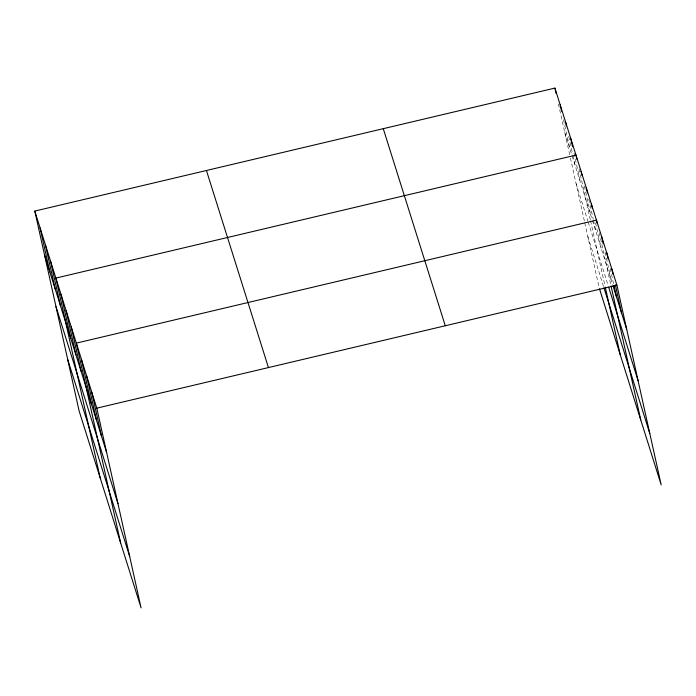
<?xml version="1.0" encoding="UTF-8"?>
<svg xmlns="http://www.w3.org/2000/svg" width="696" height="696" viewBox="0 0 696 696"><rect width="100%" height="100%" fill="white"/><g stroke="black" fill="none" stroke-linecap="round" stroke-linejoin="round"><path stroke-width="0.52" stroke-dasharray="3.48 2.61" d="M564.717 132.336L571.851 154.999M572.155 155.991L592.192 219.666M592.513 220.684L612.654 284.707M576.097 183.657L587.876 221.102M588.19 222.085L608.052 285.212M587.815 236.527L603.632 286.778M610.192 268.456L613.689 284.255M605.076 252.196L611.375 280.636M599.256 232.777L610.81 284.908M595.541 222.833L601.144 248.124M588.79 199.204L593.227 219.223M593.462 220.275L596.028 231.864M584.379 186.102L590.913 215.603M579.029 168.797L590.347 219.875M590.582 220.902L605.146 286.613M573.991 153.094L580.534 182.596M568.719 136.346L572.686 154.251M572.921 155.304L575.261 165.839M563.447 119.59L569.989 149.092M558.409 103.895L569.728 154.921M570.407 158.001L584.536 221.719M584.77 222.781L599.195 287.84"/><path stroke-width="1.04" d="M34.8 211.079L96.805 408.16L141.088 607.913L79.083 410.831L34.8 211.079L554.912 88.088L616.917 285.169L661.2 484.921L599.5 288.831M96.805 408.16L616.917 285.169M612.976 285.717L626.722 329.417M608.687 287.248L638.101 380.729M603.937 287.77L649.82 433.608M383.27 128.673L445.283 325.754M206.434 170.494L268.447 367.566M44.614 255.328L106.618 452.409M55.984 306.64L117.989 503.721M67.703 359.519L129.717 556.591M611.801 268.908L612.967 274.18M615.308 284.716L621.606 313.156M606.686 252.648L608.087 258.973M613.924 285.308L616.491 296.896M601.57 236.388L603.206 243.765M597.151 223.294L596.455 220.136L76.343 343.119L120.626 542.871M611.044 285.934L640.738 419.888M591.339 203.876L592.27 208.087M586.223 187.615L587.389 192.879M581.108 171.355L582.039 175.566M576.923 159.314L575.992 155.095L55.88 278.087L100.163 477.839M605.381 287.674L620.275 354.847M570.72 138.347L572.591 146.778M565.448 121.591L566.387 125.811M560.176 104.844L561.585 111.16M554.912 88.088L556.078 93.36M91.689 391.9L101.503 436.148M86.574 375.64L96.387 419.888M81.458 359.38L91.272 403.628M71.227 326.859L81.041 371.107M66.111 310.607L75.925 354.856M60.996 294.347L70.809 338.595M50.608 261.331L60.422 305.579M45.344 244.583L55.149 288.831M40.072 227.827L49.877 272.084"/></g></svg>
